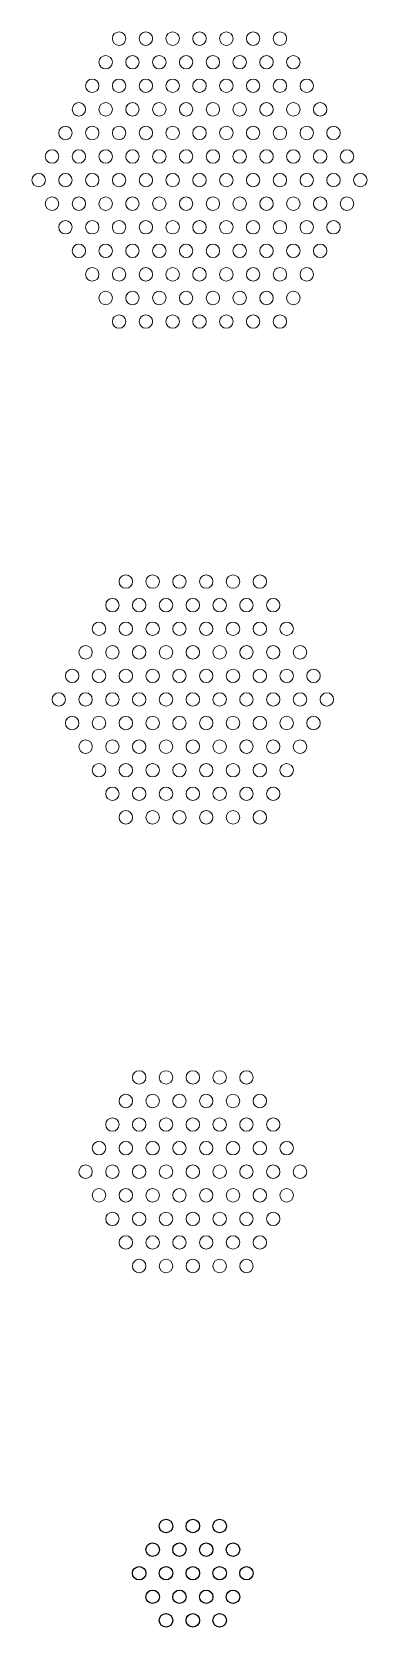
# Model space of a CAD drawing. Header units: millimetres. Extents: x 2.3 to 12.3, y -60.7 to -13.3.
import ezdxf

# ---------------------------------------------------------------- set-up
doc = ezdxf.new("R2010")
doc.units = ezdxf.units.MM
doc.header["$MEASUREMENT"] = 0
doc.layers.add('图层 2', color=7, linetype='Continuous', lineweight=0)

msp = doc.modelspace()

# ---------------------------------------------------------------- linework, layer by layer
for centre in [(6.277, -57.69), (7.074, -57.69), (7.871, -57.69), (5.879, -58.391), (6.676, -58.391), (7.472, -58.391), (8.269, -58.391), (5.48, -59.093), (6.277, -59.093), (7.074, -59.093), (7.871, -59.093), (8.668, -59.093), (5.879, -59.794), (6.676, -59.794), (7.472, -59.794), (8.269, -59.794), (6.277, -60.495), (7.074, -60.495), (7.871, -60.495)]:
    msp.add_circle(centre, 0.2)
at = {"layer": '图层 2'}
for centre in [(4.882, -13.453), (5.679, -13.453), (6.476, -13.453), (7.272, -13.453), (8.069, -13.453), (8.866, -13.453), (9.663, -13.453), (4.484, -14.155), (5.28, -14.155), (6.077, -14.155), (6.874, -14.155), (7.671, -14.155), (8.468, -14.155), (9.264, -14.155), (10.061, -14.155), (4.085, -14.856), (4.882, -14.856), (5.679, -14.856), (6.476, -14.856), (7.272, -14.856), (8.069, -14.856), (8.866, -14.856), (9.663, -14.856), (10.46, -14.856), (3.687, -15.557), (4.484, -15.557), (5.28, -15.557), (6.077, -15.557), (6.874, -15.557), (7.671, -15.557), (8.468, -15.557), (9.264, -15.557), (10.061, -15.557), (10.858, -15.557), (3.288, -16.258), (4.085, -16.258), (4.882, -16.258), (5.679, -16.258), (6.476, -16.258), (7.272, -16.258), (8.069, -16.258), (8.866, -16.258), (9.663, -16.258), (10.46, -16.258), (11.256, -16.258), (2.89, -16.959), (3.687, -16.959), (4.484, -16.959), (5.28, -16.959), (6.077, -16.959), (6.874, -16.959), (7.671, -16.959), (8.468, -16.959), (9.264, -16.959), (10.061, -16.959), (10.858, -16.959), (11.655, -16.959), (2.492, -17.661), (3.288, -17.661), (4.085, -17.661), (4.882, -17.661), (5.679, -17.661), (6.476, -17.661), (7.272, -17.661), (8.069, -17.661), (8.866, -17.661), (9.663, -17.661), (10.46, -17.661), (11.256, -17.661), (12.053, -17.661), (2.89, -18.362), (3.687, -18.362), (4.484, -18.362), (5.28, -18.362), (6.077, -18.362), (6.874, -18.362), (7.671, -18.362), (8.468, -18.362), (9.264, -18.362), (10.061, -18.362), (10.858, -18.362), (11.655, -18.362), (3.288, -19.063), (4.085, -19.063), (4.882, -19.063), (5.679, -19.063), (6.476, -19.063), (7.272, -19.063), (8.069, -19.063), (8.866, -19.063), (9.663, -19.063), (10.46, -19.063), (11.256, -19.063), (3.687, -19.764), (4.484, -19.764), (5.28, -19.764), (6.077, -19.764), (6.874, -19.764), (7.671, -19.764), (8.468, -19.764), (9.264, -19.764), (10.061, -19.764), (10.858, -19.764), (4.085, -20.465), (4.882, -20.465), (5.679, -20.465), (6.476, -20.465), (7.272, -20.465), (8.069, -20.465), (8.866, -20.465), (9.663, -20.465), (10.46, -20.465), (4.484, -21.167), (5.28, -21.167), (6.077, -21.167), (6.874, -21.167), (7.671, -21.167), (8.468, -21.167), (9.264, -21.167), (10.061, -21.167), (4.882, -21.868), (5.679, -21.868), (6.476, -21.868), (7.272, -21.868), (8.069, -21.868), (8.866, -21.868), (9.663, -21.868), (5.082, -29.601), (5.879, -29.601), (6.676, -29.601), (7.472, -29.601), (8.269, -29.601), (9.066, -29.601), (4.684, -30.303), (5.48, -30.303), (6.277, -30.303), (7.074, -30.303), (7.871, -30.303), (8.668, -30.303), (9.464, -30.303), (4.285, -31.004), (5.082, -31.004), (5.879, -31.004), (6.676, -31.004), (7.472, -31.004), (8.269, -31.004), (9.066, -31.004), (9.863, -31.004), (3.887, -31.705), (4.684, -31.705), (5.48, -31.705), (6.277, -31.705), (7.074, -31.705), (7.871, -31.705), (8.668, -31.705), (9.464, -31.705), (10.261, -31.705), (3.488, -32.406), (4.285, -32.406), (5.082, -32.406), (5.879, -32.406), (6.676, -32.406), (7.472, -32.406), (8.269, -32.406), (9.066, -32.406), (9.863, -32.406), (10.66, -32.406), (3.09, -33.107), (3.887, -33.107), (4.684, -33.107), (5.48, -33.107), (6.277, -33.107), (7.074, -33.107), (7.871, -33.107), (8.668, -33.107), (9.464, -33.107), (10.261, -33.107), (11.058, -33.107), (3.488, -33.809), (4.285, -33.809), (5.082, -33.809), (5.879, -33.809), (6.676, -33.809), (7.472, -33.809), (8.269, -33.809), (9.066, -33.809), (9.863, -33.809), (10.66, -33.809), (3.887, -34.51), (4.684, -34.51), (5.48, -34.51), (6.277, -34.51), (7.074, -34.51), (7.871, -34.51), (8.668, -34.51), (9.464, -34.51), (10.261, -34.51), (4.285, -35.211), (5.082, -35.211), (5.879, -35.211), (6.676, -35.211), (7.472, -35.211), (8.269, -35.211), (9.066, -35.211), (9.863, -35.211), (4.684, -35.912), (5.48, -35.912), (6.277, -35.912), (7.074, -35.912), (7.871, -35.912), (8.668, -35.912), (9.464, -35.912), (5.082, -36.613), (5.879, -36.613), (6.676, -36.613), (7.472, -36.613), (8.269, -36.613), (9.066, -36.613), (5.48, -44.347), (6.277, -44.347), (7.074, -44.347), (7.871, -44.347), (8.668, -44.347), (5.082, -45.048), (5.879, -45.048), (6.676, -45.048), (7.472, -45.048), (8.269, -45.048), (9.066, -45.048), (4.684, -45.749), (5.48, -45.749), (6.277, -45.749), (7.074, -45.749), (7.871, -45.749), (8.668, -45.749), (9.464, -45.749), (4.285, -46.451), (5.082, -46.451), (5.879, -46.451), (6.676, -46.451), (7.472, -46.451), (8.269, -46.451), (9.066, -46.451), (9.863, -46.451), (3.887, -47.152), (4.684, -47.152), (5.48, -47.152), (6.277, -47.152), (7.074, -47.152), (7.871, -47.152), (8.668, -47.152), (9.464, -47.152), (10.261, -47.152), (4.285, -47.853), (5.082, -47.853), (5.879, -47.853), (6.676, -47.853), (7.472, -47.853), (8.269, -47.853), (9.066, -47.853), (9.863, -47.853), (4.684, -48.554), (5.48, -48.554), (6.277, -48.554), (7.074, -48.554), (7.871, -48.554), (8.668, -48.554), (9.464, -48.554), (5.082, -49.255), (5.879, -49.255), (6.676, -49.255), (7.472, -49.255), (8.269, -49.255), (9.066, -49.255), (5.48, -49.957), (6.277, -49.957), (7.074, -49.957), (7.871, -49.957), (8.668, -49.957)]:
    msp.add_circle(centre, 0.2, dxfattribs=at)

doc.saveas('drawing.dxf')
